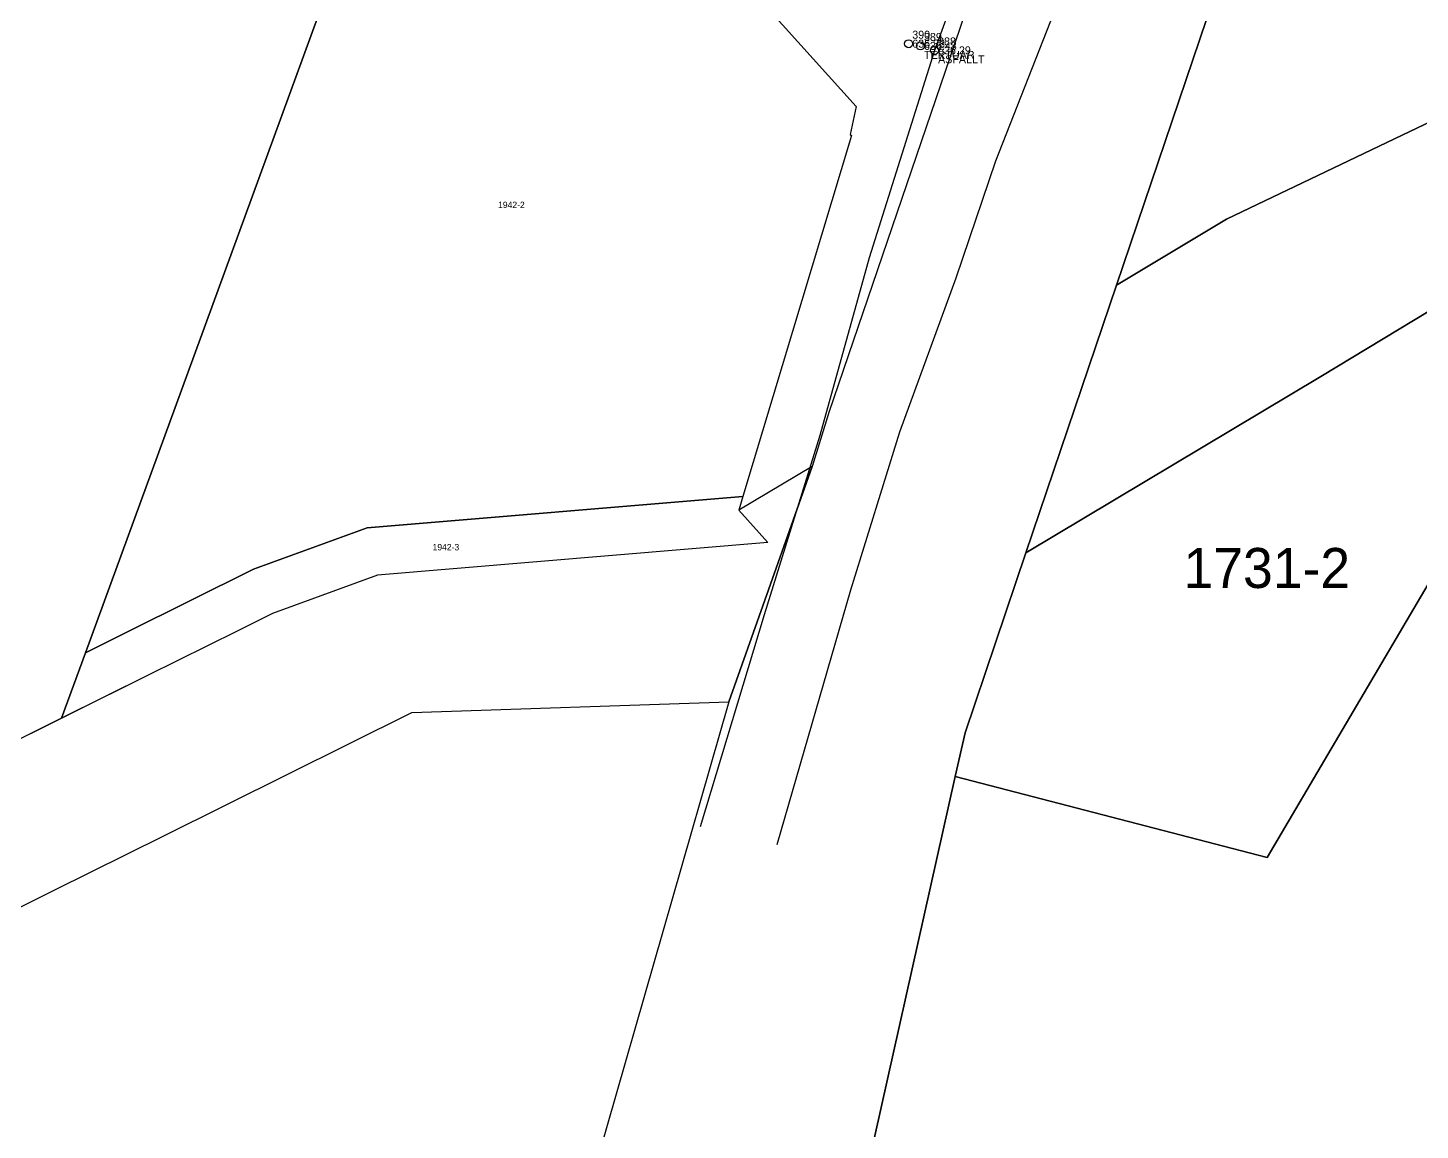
# Model space of a CAD drawing. Header units: centimetres. Extents: x 85226 to 578505, y -13061 to 170378.
# Drawn here: x 459003 to 476400, y 69665 to 83438 of the extents above; entities that cross this region are included whole.
import ezdxf
from ezdxf.enums import TextEntityAlignment as Align

# ---------------------------------------------------------------- set-up
doc = ezdxf.new("R2010")
doc.units = ezdxf.units.CM
for name, color, linetype in [('_KOCKA', 5, 'Continuous'), ('Nr Parceles Baze', 7, 'Continuous'), ('OBILIQ_A10_PAR_PARCEL_TXT', 7, 'Continuous'), ('OBILIQ_PAR_PARCELGEOM_ILI', 7, 'Continuous'), ('Parcela Baze', 7, 'Continuous'), ('V-NODE', 1, 'Continuous'), ('V-NODE-TEXT', 11, 'Continuous')]:
    doc.layers.add(name, color=color, linetype=linetype)

# ---------------------------------------------------------------- blocks, each defined once
blk = doc.blocks.new('*U3408')
at = {"color": 0, "linetype": 'ByBlock', "lineweight": -2, "transparency": 16777216}
blk.add_line((0, 0), (0, 0), dxfattribs=at)
blk.add_circle((0, 0), 0.5, dxfattribs=at)
blk = doc.blocks.new('*U3733', base_point=(7509507.75, 4726766.09, 636.29))
at = {"layer": 'V-NODE-TEXT', "color": 1, "linetype": 'ByBlock', "char_height": 1}
for s, insert, attachment_point in [('388', (7509508.2, 4726766.7, 636.29), 7), ('636.29', (7509508.2, 4726766.09, 636.29), 4), ('ASFALLT', (7509508.2, 4726765.48, 636.29), 1)]:
    blk.add_mtext(s, dxfattribs=dict(at, insert=insert, attachment_point=attachment_point))
blk = doc.blocks.new('*U3734', base_point=(7509507.753, 4726766.091, 636.294))
at = {"layer": 'V-NODE-TEXT', "color": 7, "lineweight": -2}
blk.add_blockref('*U3733', (7509507.753, 4726766.091, 636.294), dxfattribs=at)
blk = doc.blocks.new('*U3735', base_point=(7509507.753, 4726766.091, 636.294))
at = {"layer": 'V-NODE', "color": 7, "lineweight": -2, "xscale": 0.9999999800000003, "yscale": 0.9999999800000003, "zscale": 0.9999999800000003}
blk.add_blockref('*U3408', (7509507.753, 4726766.091, 636.294), dxfattribs=at)
at = {"layer": 'V-NODE-TEXT', "color": 7, "lineweight": -2}
blk.add_blockref('*U3734', (7509507.753, 4726766.091, 636.294), dxfattribs=at)
blk = doc.blocks.new('*U3736', base_point=(7509505.99, 4726766.65, 636.43))
at = {"layer": 'V-NODE-TEXT', "color": 1, "linetype": 'ByBlock', "char_height": 1}
for s, insert, attachment_point in [('389', (7509506.44, 4726767.26, 636.43), 7), ('636.43', (7509506.44, 4726766.65, 636.43), 4), ('TERTUAR', (7509506.44, 4726766.04, 636.43), 1)]:
    blk.add_mtext(s, dxfattribs=dict(at, insert=insert, attachment_point=attachment_point))
blk = doc.blocks.new('*U3737', base_point=(7509505.992, 4726766.647, 636.427))
at = {"layer": 'V-NODE-TEXT', "color": 7, "lineweight": -2}
blk.add_blockref('*U3736', (7509505.992, 4726766.647, 636.427), dxfattribs=at)
blk = doc.blocks.new('*U3738', base_point=(7509505.992, 4726766.647, 636.427))
at = {"layer": 'V-NODE', "color": 7, "lineweight": -2, "xscale": 0.9999999800000003, "yscale": 0.9999999800000003, "zscale": 0.9999999800000003}
blk.add_blockref('*U3408', (7509505.992, 4726766.647, 636.427), dxfattribs=at)
at = {"layer": 'V-NODE-TEXT', "color": 7, "lineweight": -2}
blk.add_blockref('*U3737', (7509505.992, 4726766.647, 636.427), dxfattribs=at)
blk = doc.blocks.new('*U3739', base_point=(7509504.52, 4726766.93, 636.38))
at = {"layer": 'V-NODE-TEXT', "color": 1, "linetype": 'ByBlock', "char_height": 1}
for s, insert, attachment_point in [('390', (7509504.97, 4726767.54, 636.38), 7), ('636.38', (7509504.97, 4726766.93, 636.38), 4)]:
    blk.add_mtext(s, dxfattribs=dict(at, insert=insert, attachment_point=attachment_point))
blk = doc.blocks.new('*U3740', base_point=(7509504.524, 4726766.926, 636.384))
at = {"layer": 'V-NODE-TEXT', "color": 7, "lineweight": -2}
blk.add_blockref('*U3739', (7509504.524, 4726766.926, 636.384), dxfattribs=at)
blk = doc.blocks.new('*U3741', base_point=(7509504.524, 4726766.926, 636.384))
at = {"layer": 'V-NODE', "color": 7, "lineweight": -2, "xscale": 0.9999999800000003, "yscale": 0.9999999800000003, "zscale": 0.9999999800000003}
blk.add_blockref('*U3408', (7509504.524, 4726766.926, 636.384), dxfattribs=at)
at = {"layer": 'V-NODE-TEXT', "color": 7, "lineweight": -2}
blk.add_blockref('*U3740', (7509504.524, 4726766.926, 636.384), dxfattribs=at)

msp = doc.modelspace()

# ---------------------------------------------------------------- linework, layer by layer
at = {"layer": '_KOCKA', "color": 5, "lineweight": 30, "flags": 128}
msp.add_lwpolyline([(468364.561, 73235.502), (469285.84, 76417.537), (469898.177, 78389.628), (470601.699, 80315.596), (471096.733, 81776.277), (471867.257, 83735.74), (472605.293, 85674.48), (473300.44, 87416.225), (474256.366, 89687.993), (475145.204, 91750.45), (476268.781, 94441.788), (477047.681, 96309.14), (477919.938, 98380.377), (479034.581, 101053.594), (479931.885, 103309.385), (480878.869, 105756.425), (481826.586, 108330.538), (482463.106, 110105.779), (483268.116, 112421.263), (484257.346, 115531.018), (484927.367, 117716.573), (485414.18, 119395.167), (486269.155, 122605.255), (487065.51, 125756.93)], dxfattribs=at)
at = {"layer": '_KOCKA', "color": 5, "lineweight": 30, "elevation": 62365.36, "flags": 128}
msp.add_lwpolyline([(475084.863, 112052.934), (475719.463, 111541.234), (476060.663, 111016.334), (476312.763, 109818.634), (476287.363, 108648.934), (476237.263, 107490.134), (476013.163, 104580.534), (475786.563, 102612.334), (475535.563, 100870.034), (475254.563, 99221.334), (475102.863, 98432.334), (474849.863, 97218.134), (474351.663, 95103.634), (473748.363, 92903.234), (473001.063, 90495.534), (472097.863, 87935.234), (470854.563, 84592.034), (470331.563, 83155.634), (469515.371, 80564.918), (468897.195, 78342.528), (468203.711, 76103.598), (467401.752, 73455.486)], dxfattribs=at)
at = {"layer": 'OBILIQ_PAR_PARCELGEOM_ILI', "color": 7, "linetype": 'Continuous'}
for points in [[(466912.463, 54908.034), (468242.663, 62831.634), (469049.263, 67191.734), (470590.263, 74081.534), (470713.163, 74631.134), (471473.963, 76878.534), (472605.963, 80222.234), (473993.463, 84320.834), (476743.763, 91570.534), (476765.863, 91623.334), (476487.263, 92043.134), (480384.163, 100270.134)], [(476213.963, 97020.334), (474140.963, 92901.334), (473989.163, 92599.734), (473883.863, 92390.534), (471983.663, 87350.734), (469013.263, 78631.034), (468804.763, 77958.134), (467762.063, 75015.534), (466122.963, 69301.434), (465032.663, 63131.634), (464232.463, 58311.834), (464102.463, 57570.434), (463892.363, 56371.934), (463374.163, 50393.134)], [(491302.963, 90921.434), (486993.363, 88380.834), (486847.563, 88291.234), (486542.963, 88103.934), (482665.263, 85719.734), (482059.763, 85353.434), (478555.363, 83233.334), (473980.763, 81048.634), (472605.963, 80222.234), (471473.963, 76878.534), (475158.263, 79081.934), (479413.363, 81652.634), (481090.163, 82684.134), (483647.463, 84257.334), (487896.363, 86820.534)], [(456130.363, 71061.434), (459339.263, 72665.934), (460694.663, 73339.034), (463802.963, 74882.834), (467762.063, 75015.534), (468804.763, 77958.134), (467887.463, 77413.034), (468247.863, 77005.634), (463373.963, 76598.834), (462060.063, 76120.034), (461618.063, 75900.834), (460505.163, 75348.934), (458529.663, 74367.534)]]:
    msp.add_lwpolyline(points, dxfattribs=at)
for points in [[(483472.663, 89198.434), (481047.563, 90070.634), (476765.863, 91623.334), (476743.763, 91570.534), (473993.463, 84320.834), (472605.963, 80222.234), (473980.763, 81048.634), (478555.363, 83233.334), (482059.763, 85353.434), (483472.663, 89198.434)], [(486325.063, 72040.734), (488085.663, 76748.534), (489886.663, 81402.334), (491673.163, 86092.634), (490411.063, 86582.234), (488650.863, 87274.734), (487896.363, 86820.534), (483647.463, 84257.334), (481090.163, 82684.134), (480341.063, 80615.134), (479151.763, 77795.134), (477573.463, 78310.834), (474490.163, 73070.734), (470590.263, 74081.534), (469049.263, 67191.734), (468242.663, 62831.634), (466912.463, 54908.034), (479002.863, 51040.534), (480078.663, 54174.334), (481744.863, 58909.134), (483343.463, 63603.334), (484685.863, 67353.234), (486325.063, 72040.734)], [(479151.763, 77795.134), (480341.063, 80615.134), (481090.163, 82684.134), (479413.363, 81652.634), (475158.263, 79081.934), (471473.963, 76878.534), (470713.163, 74631.134), (470590.263, 74081.534), (474490.163, 73070.734), (477573.463, 78310.834), (479151.763, 77795.134)]]:
    msp.add_lwpolyline(points, close=True, dxfattribs=at)
at = {"layer": 'Parcela Baze'}
for points in [[(453157.663, 71480.834), (451282.663, 70223.834), (450622.563, 69672.934), (450881.463, 70333.134), (451730.563, 72498.134), (452730.763, 75266.134), (454198.563, 78885.634), (455856.563, 83577.534), (457605.863, 88223.634), (458500.263, 90579.034), (459370.163, 92869.934), (459590.363, 93441.734), (459853.063, 93143.634), (464286.063, 88111.834), (462911.863, 84354.334), (461538.263, 80598.234), (459721.663, 75628.934), (459422.563, 74811.734), (458529.663, 74367.534), (455311.563, 72729.834), (453157.663, 71480.834)], [(469276.763, 82105.334), (469293.363, 82090.834), (467937.663, 77581.834), (463244.063, 77189.734), (461822.963, 76672.434), (460238.163, 75885.834), (459721.663, 75628.934), (461538.263, 80598.234), (462911.863, 84354.334), (464286.063, 88111.834), (465555.863, 86669.234), (469354.463, 82455.734), (469276.763, 82105.334)], [(461618.063, 75900.834), (460505.163, 75348.934), (459422.563, 74811.734), (459721.663, 75628.934), (460238.163, 75885.834), (461822.963, 76672.434), (463244.063, 77189.734), (467937.663, 77581.834), (467887.463, 77413.034), (468247.863, 77005.634), (463373.963, 76598.834), (462060.063, 76120.034), (461618.063, 75900.834)]]:
    msp.add_lwpolyline(points, dxfattribs=at)

# ---------------------------------------------------------------- block references
at = {"color": 5, "lineweight": 30, "xscale": 100, "yscale": 100, "zscale": 100}
for name, p in [('*U3741', (470008.663, 83239.134, 63638.37)), ('*U3738', (470155.463, 83211.234, 63642.66)), ('*U3735', (470331.563, 83155.634, 63629.39))]:
    msp.add_blockref(name, p, dxfattribs=at)

# ---------------------------------------------------------------- texts
at = {"layer": 'Nr Parceles Baze'}
for s, p in [('1942-2', (464878.963, 81185.734)), ('1942-3', (464060.163, 76909.134))]:
    msp.add_text(s, height=80, dxfattribs=at).set_placement(p)
at = {"layer": 'OBILIQ_A10_PAR_PARCEL_TXT', "color": 7}
msp.add_text('1731-2', height=500, dxfattribs=at).set_placement((474483.963, 76688.834), align=Align.MIDDLE_CENTER)

doc.saveas('drawing.dxf')
